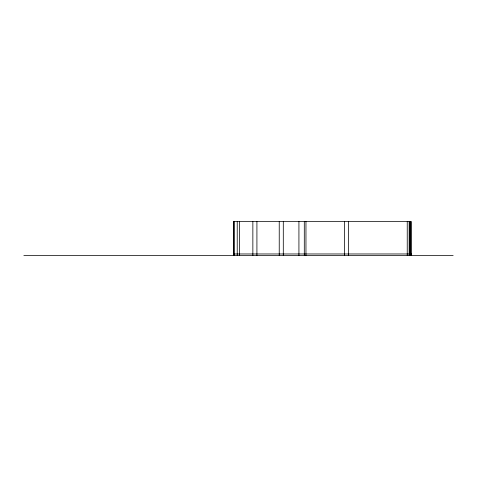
<?xml version="1.0" encoding="UTF-8"?>
<svg xmlns="http://www.w3.org/2000/svg" width="477" height="477" viewBox="0 0 477 477"><rect width="100%" height="100%" fill="white"/><g stroke="black" fill="none" stroke-linecap="round" stroke-linejoin="round"><path stroke-width="0.72" d="M233.378 253.973L411.091 253.973M23.85 255.493L453.15 255.493M411.091 255.493L411.091 221.507L233.378 221.507L233.396 255.493M411.025 253.973L411.025 255.493M410.947 221.507L410.947 255.493M410.53 221.507L410.53 255.493M409.904 221.507L409.904 255.493M409.165 221.507L409.165 255.493M407.239 221.507L407.239 255.493M348.389 221.507L348.389 255.493M344.531 221.507L344.531 255.493M305.966 221.507L305.96 255.493M304.302 221.507L304.302 255.493M298.924 221.507L298.924 255.493M283.296 221.507L283.296 255.493M279.236 221.507L279.236 255.493M256.918 221.507L256.918 255.493M252.858 221.507L252.858 255.493M239.615 221.507L239.615 255.493M237.23 221.507L237.23 255.493M234.541 221.507L234.541 255.493M233.408 221.507L233.408 255.493"/></g></svg>
